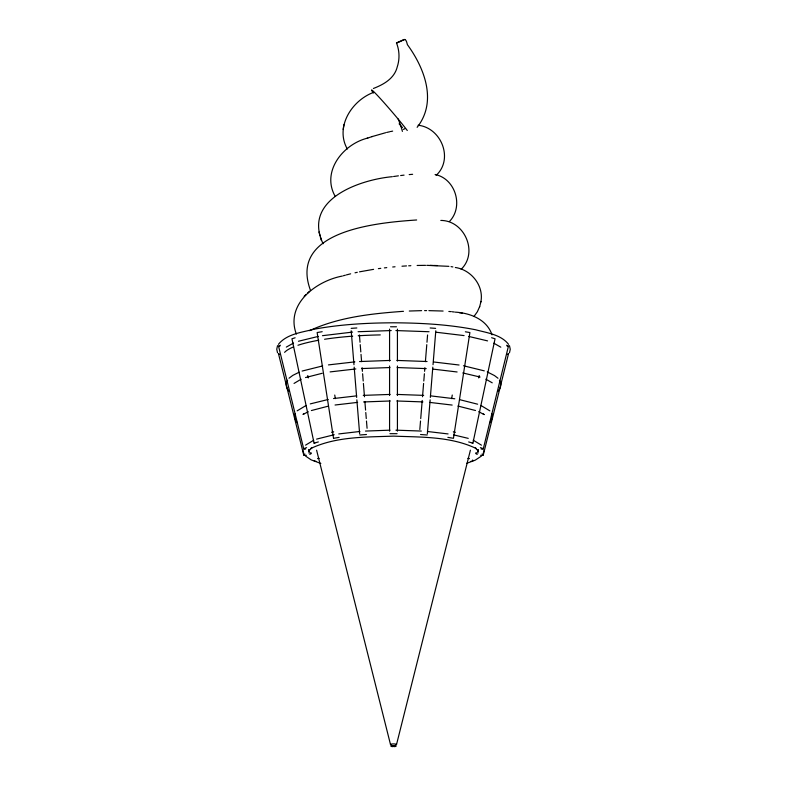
<?xml version="1.0" encoding="UTF-8"?>
<svg xmlns="http://www.w3.org/2000/svg" width="787" height="787" viewBox="0 0 787 787"><rect width="100%" height="100%" fill="white"/><g stroke="black" fill="none" stroke-linecap="round" stroke-linejoin="round"><path stroke-width="1.18" d="M314.77 443.179L314.082 443.16L291.947 338.774L295.115 337.79M314.082 443.16L318.342 441.94M480.867 301.962C484.113 285.77 471.246 269.803 455.329 267.491M419.825 429.495L420.524 421.015M420.72 418.586L422.216 400.416M422.511 396.776L423.603 383.446M423.8 381.026L424.4 373.756M424.596 371.326L424.891 367.696M425.393 361.636L426.78 344.667M426.977 342.247L427.577 334.977M427.361 433.775L430.145 399.845M430.341 397.425L432.82 367.126M433.027 364.706L435.801 330.776M373.53 92.384C351.789 100.5 334.819 126.943 347.313 149.009M343.889 124.73L343.201 129.501M451.689 398.645L452.25 395.035M447.872 437.375L453.46 438.29L469.898 332.547L465.353 331.789M478.043 449.525L478.043 451.718L477.67 450.134L478.348 451.128L475.348 447.98L476.342 448.58C450.862 436.293 421.222 437.257 393.549 436.126C365.906 437.178 336.423 436.382 310.885 448.433L311.868 447.823L308.661 451.108L309.34 450.105L308.957 451.699L308.957 449.505M483.907 450.626L483.297 453.42M478.712 377.927L479.224 375.527M472.23 443.179L472.898 443.179L495.053 338.774L491.619 337.731M277.545 345.621L276.749 349.231L277.536 352.842M295.135 413.755L294.692 418.015L297.152 422.796M509.455 352.871L510.251 349.261L509.464 345.65M483.257 448.974L508.422 346.26M483.257 455.034L508.422 354.091M396.53 744.512L470.4 450.184M474.118 316.266L477.355 311.77L479.686 306.546M479.568 307.028L480.995 301.47M287.609 380.21C285.032 383.584 286.212 388.335 288.996 391.208M477.66 451.118L478.339 450.125M417.13 127.327C437.483 101.562 424.498 68.115 407.4 44.662C405.63 36.91 404.233 39.763 399.55 41.514C398.527 41.977 397.484 42.419 396.5 42.96C399.462 50.378 399.845 59.015 397.297 66.708C394.484 78.464 383.751 84.455 373.422 88.469M278.421 344.332C286.842 333.885 301.834 332.399 314.033 329.232C340.24 324.372 366.958 322.916 393.569 322.798C421.025 322.945 448.62 324.451 475.604 329.763C486.956 332.832 500.886 334.495 508.589 344.362M497.984 391.237C500.778 388.365 501.978 383.613 499.411 380.229M489.829 422.826L492.308 418.045L491.875 413.775M449.456 221.481C463.927 206.607 455.506 178.59 435.093 174.507M342.315 276.06C316.069 280.979 285.219 304.156 296.335 334.082M436.136 175.403C453.883 158.984 441.241 127.72 418.104 125.231M461.152 269.311C478.535 252.499 464.586 220.449 440.818 220.429M396.461 43.039L398.596 42.213M304.175 296.315L306.153 294.466M307.658 293.049L309.547 291.279M472.918 443.16L468.659 441.94M286.311 347.097L293.561 343.053M289.016 378.222L292.784 375.399L299.149 372.212M294.043 383.426L301.087 379.216M297.171 410.824L306.094 405.462M305.572 445.137L313.708 440.238M481.428 456.086L475.23 460.169L466.661 463.346M404.793 39.389L400.514 41.396M304.077 413.775L302.995 414.434L308.307 411.749M309.557 330.678C338.843 317.063 371.631 313.629 403.485 311.308M403.278 129.412L405 128.655M400.14 41.554L398.979 42.055M367.775 138.069C343.25 143.932 321.076 171.566 335.193 196.347M371.818 136.663L385.699 132.698M366.919 138.374L372.349 136.476M298.47 341.253L318.184 336.433M302.11 371.061L322.69 365.916M305.513 377.553L322.227 373.284M310.275 403.888L328.218 399.481M311.377 410.548L327.795 406.279M316.59 439.116L334.229 434.729M343.329 275.775L345.375 275.194M333.649 438.29L339.128 437.375M346.388 274.909L350.648 273.817M386.712 132.452L389.772 131.734M390.618 131.557L392.644 131.114M355.026 272.794L357.278 272.312M359.531 271.83L373.599 269.341M322.463 335.685L352.566 332.094M392.369 176.681C359.295 179.702 302.149 199.78 323.093 243.724M322.188 331.701L317.151 332.537L333.531 438.3M393.579 176.514L398.399 175.826M328.464 364.902L354.858 361.872M330.107 371.907L355.832 368.946M333.54 398.547L356.688 395.861M335.055 405.01L357.613 402.383M338.764 433.932L359.895 431.473M378.38 268.652L380.78 268.347M427.213 434.995L420.533 434.503M400.662 175.55L404.065 175.127M384.381 267.895L386.771 267.619M366.467 434.503L359.846 434.995M356.845 327.963L351.179 328.366M392.703 266.99L395.044 266.783M409.191 174.596L412.624 174.301M397.071 433.676L389.929 433.676M358.085 331.721L391.237 330.56M359.541 361.548L390.263 360.426M361.548 368.562L389.949 367.549M363.269 395.379L390.136 394.425M363.584 401.95L390.224 400.986M365.483 431.069L389.988 430.174M401.99 266.213L406.495 265.917M408.679 265.809L410.863 265.691M416.648 219.976C378.144 222.613 287.993 230.207 310.55 290.521M396.471 326.772L390.529 326.772M409.299 311.032L421.606 310.639M417.13 265.465L425.531 265.347M424.587 310.619L426.584 310.609M395.9 330.56L429.043 331.73M396.864 360.426L427.056 361.518M397.179 367.549L426.21 368.611M396.982 394.425L423.662 395.379M396.894 400.986L422.894 401.911M395.93 430.164L421.34 431.06M426.761 265.337L448.915 266.34M428.895 310.639L443.101 311.042M435.624 328.366L430.155 327.963M430.233 265.386L433.499 265.465M433.971 265.465L437.503 265.563M448.846 311.465L451.217 311.652M436.185 332.242L464.084 335.596M433.794 362L459.067 365.011M432.771 369.083L457.109 371.976M430.646 395.871L454.797 398.783M429.712 402.403L452.151 405.069M427.41 431.492L448.078 433.932M452.24 311.77L454.306 312.006M455.299 312.144C470.193 313 486.937 319.463 492.013 334.839M459.244 312.675L462.215 313.088M451.049 266.626L452.859 266.931M468.777 336.442L487.576 340.889M463.445 365.758L484.28 370.864M462.766 372.94L480.07 377.042M459.539 399.629L477.64 404.203M457.867 406.053L475.515 410.519M453.784 434.916L468.245 438.369M320.84 463.454L311.199 459.893L305.553 456.067M493.843 343.201L500.807 347.185M487.222 371.897L494.492 375.576L498.004 378.252M485.835 379.167L492.239 382.826M480.837 405.413L489.848 410.853M478.634 411.699L484.251 414.601L483.169 413.932M473.223 440.199L481.447 445.157M308.652 450.105L309.33 451.099M318.991 231.968L320.034 235.618M320.398 236.956L321.43 240.527M316.6 450.184L390.529 744.63M278.578 354.091L303.743 455.034M278.568 346.26L303.743 448.974M303.693 453.401L303.093 450.607M307.776 375.527L308.288 377.927M334.75 395.035L335.311 398.645M359.423 334.977L360.023 342.247M360.22 344.667L360.81 351.946M361.017 354.366L361.607 361.636M362.109 367.696L362.404 371.326M362.6 373.756L363.2 381.026M363.397 383.446L364.489 396.776M364.883 401.626L365.581 410.106M365.778 412.526L366.28 418.586M366.476 421.015L367.076 428.285M351.199 330.776L353.973 364.706M354.18 367.126L356.659 397.425M356.855 399.845L359.639 433.775M397.425 329.123L397.425 361.085M397.425 366.004L397.425 395.507M397.425 400.426L397.425 431.148M389.575 329.123L389.575 361.085M389.575 366.004L389.575 395.507M389.575 400.426L389.575 431.148M331.534 432.309A79.821 15.966 0 0 1 333.668 431.807M453.332 431.807A79.821 15.966 0 0 1 455.466 432.309M506.553 345.257A3.925 0.6 13.8 0 1 507.212 346.398M480.385 447.665A3.925 0.6 13.8 0 1 483.238 448.875A3.925 0.6 13.8 0 1 481.152 449.003M508.136 353.629A3.925 0.925 14 0 1 507.212 354.465M482.047 454.02A3.925 0.925 14 0 1 480.641 455.289M477.256 454.374A3.925 0.925 14 0 1 475.663 453.076A3.925 0.925 14 0 1 478.24 452.918M472.623 460.031A3.925 1.22 12.6 0 1 471.029 461.271M467.862 458.368A3.925 1.22 12.6 0 1 469.485 458.644M315.971 461.271A3.925 1.22 -12.6 0 1 314.082 460.523M317.515 458.644A3.925 1.22 -12.6 0 1 319.138 458.368M279.788 354.465A3.925 0.925 -14 0 1 278.864 353.629M308.76 452.918A3.925 0.925 -14 0 1 311.337 453.076A3.925 0.925 -14 0 1 309.744 454.374M306.359 455.289A3.925 0.925 -14 0 1 304.953 454.02M279.788 346.398A3.925 0.6 -13.8 0 1 280.447 345.257M305.612 449.043A3.925 0.6 -13.8 0 1 303.782 448.856A3.925 0.6 -13.8 0 1 306.615 447.665M402.482 127.543A29.631 1.299 49.4 0 1 399.117 123.844M373.372 93.004A29.631 1.299 49.4 0 1 381.597 99.959A29.631 1.299 49.4 0 1 407.282 130.504M393.018 746.627A2.627 0.521 0 0 1 391.306 745.82A2.627 0.521 0 0 1 395.694 745.82A2.627 0.521 0 0 1 393.982 746.627M391.592 744.984A3.03 0.61 0 0 1 391.287 744.099A3.03 0.61 0 0 1 395.713 744.099A3.03 0.61 0 0 1 395.408 744.984M398.133 118.916A28.745 5.617 65.6 0 1 402.413 131.399M284.599 352.35A107.111 21.436 0 0 1 293.581 346.89M297.958 345.267A107.111 21.436 0 0 1 318.794 340.23M324.569 339.266A107.111 21.436 0 0 1 352.674 336.157M358.213 335.783A107.111 21.436 0 0 1 380.298 334.908"/></g></svg>
